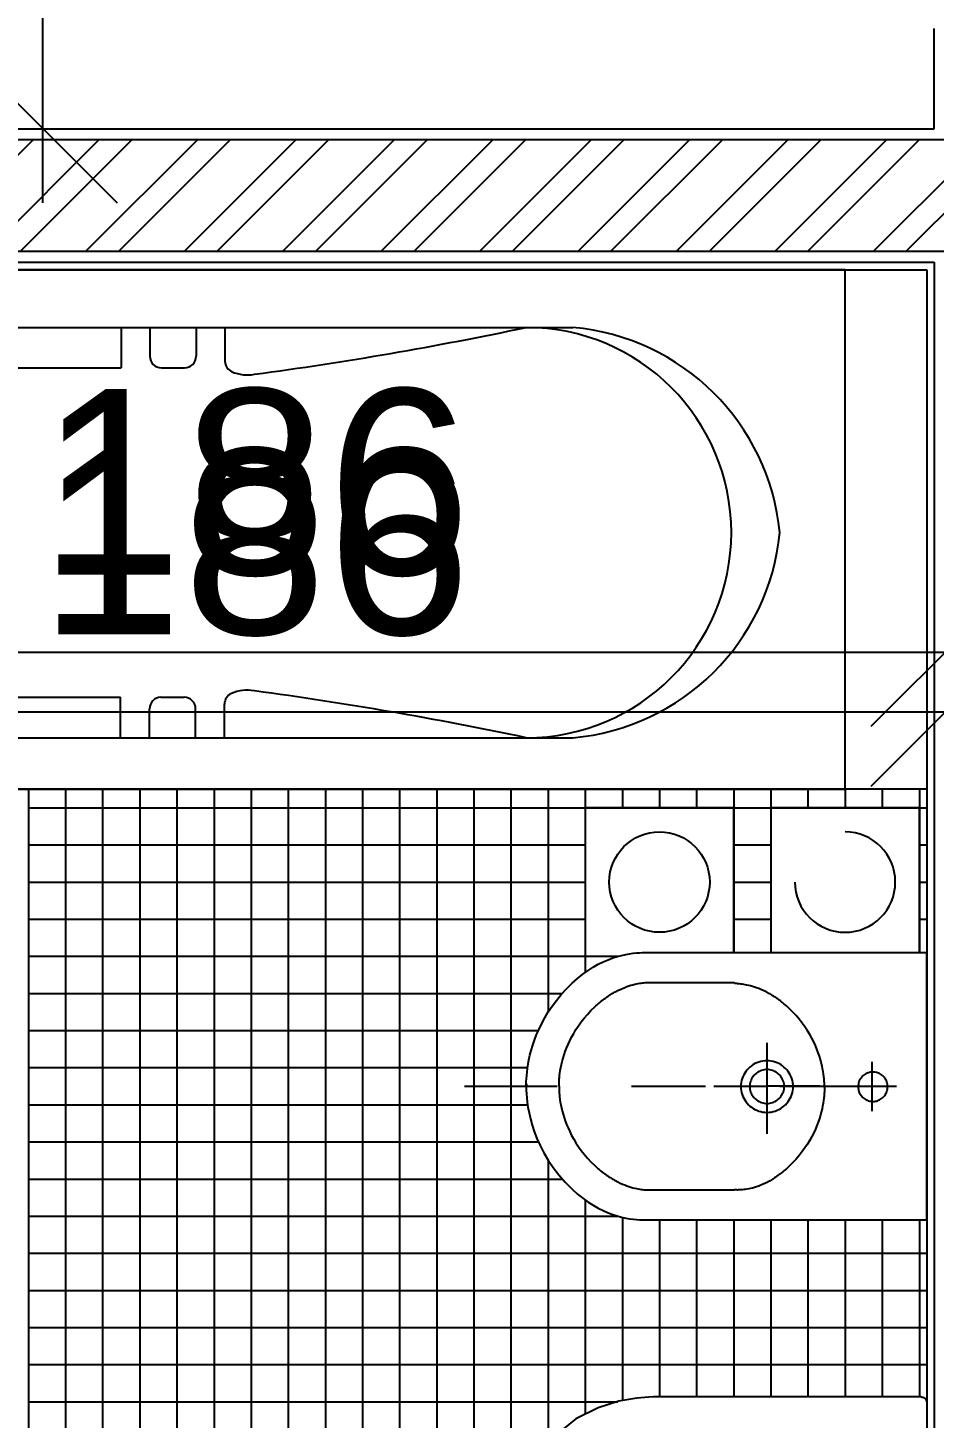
# Model space of a CAD drawing. Extents: x -1.8 to 45.6, y -22.6 to 61.5.
# Drawn here: x 32.033 to 33.253, y 8.928 to 10.801 of the extents above; entities that cross this region are included whole.
import ezdxf

# ---------------------------------------------------------------- set-up
doc = ezdxf.new("R2010")
doc.units = 0
doc.header["$MEASUREMENT"] = 0
doc.linetypes.add('CENTER', pattern=[2, 1.25, -0.25, 0.25, -0.25])
doc.linetypes.add('DASHDOTX2', pattern=[50.8, 25.4, -12.7, 0, -12.7])
doc.layers.get('0').update_dxf_attribs({"linetype": 'CONTINUOUS'})
for name, color, linetype in [('A-AXIS-SANITARY', 10, 'DASHDOTX2'), ('a-dim', 3, 'CONTINUOUS'), ('A-FLOR-PFIX', 61, 'CONTINUOUS'), ('A-HATCH-WALL', 8, 'CONTINUOUS'), ('A-MECHANICAL', 8, 'CONTINUOUS'), ('A-PLASTER', 8, 'CONTINUOUS'), ('A-PROJ-TIL-BATH', 8, 'CONTINUOUS'), ('A-SANIT', 95, 'CONTINUOUS'), ('A-SECT-TILE', 12, 'CONTINUOUS'), ('A-WALL', 4, 'CONTINUOUS')]:
    doc.layers.add(name, color=color, linetype=linetype)
doc.styles.add('A100-STEXT', font='arial.ttf', dxfattribs={"height": 0.25})

# ---------------------------------------------------------------- blocks, each defined once
blk = doc.blocks.new('_OBLIQUE')
at = {"color": 0, "linetype": 'ByBlock'}
blk.add_line((-0.5, -0.5), (0.5, 0.5), dxfattribs=at)

msp = doc.modelspace()

# ---------------------------------------------------------------- linework, layer by layer
for p, q in [((32.86903, 9.555), (33.24337, 9.555)), ((32.86903, 9.555), (33.24337, 9.555)), ((33.24337, 9.195), (33.24337, 9.555)), ((33.24337, 9.195), (33.24337, 9.555)), ((32.86904, 9.51477), (32.98459, 9.51477)), ((32.86904, 9.51477), (32.98459, 9.51477)), ((33.02815, 9.43344), (33.02815, 9.31066)), ((33.02815, 9.43344), (33.02815, 9.31066)), ((33.16991, 9.34149), (33.16991, 9.40763)), ((33.16991, 9.34149), (33.16991, 9.40763)), ((32.9568, 9.375), (33.02815, 9.375)), ((32.9568, 9.375), (33.02815, 9.375)), ((33.09949, 9.375), (33.02815, 9.375)), ((33.09949, 9.375), (33.02815, 9.375)), ((33.14081, 9.375), (33.20255, 9.375)), ((33.14081, 9.375), (33.20255, 9.375)), ((32.86904, 9.23523), (32.98459, 9.23523)), ((32.86904, 9.23523), (32.98459, 9.23523)), ((32.86903, 9.195), (33.24337, 9.195)), ((32.86903, 9.195), (33.24337, 9.195))]:
    msp.add_line(p, q)
for points in [[(32.76585, 9.51392), (32.77299, 9.52031), (32.7801, 9.526), (32.78715, 9.53104), (32.79411, 9.53547), (32.80095, 9.53932), (32.80764, 9.54263), (32.81415, 9.54545), (32.82046, 9.54781), (32.82652, 9.54976), (32.83232, 9.55133), (32.83783, 9.55256), (32.843, 9.55349), (32.84782, 9.55417), (32.85225, 9.55463), (32.85626, 9.55491), (32.85983, 9.55505), (32.86292, 9.55509), (32.8655, 9.55506), (32.86755, 9.55502), (32.86903, 9.555)], [(32.76585, 9.51392), (32.77299, 9.52031), (32.7801, 9.526), (32.78715, 9.53104), (32.79411, 9.53547), (32.80095, 9.53932), (32.80764, 9.54263), (32.81415, 9.54545), (32.82046, 9.54781), (32.82652, 9.54976), (32.83232, 9.55133), (32.83783, 9.55256), (32.843, 9.55349), (32.84782, 9.55417), (32.85225, 9.55463), (32.85626, 9.55491), (32.85983, 9.55505), (32.86292, 9.55509), (32.8655, 9.55506), (32.86755, 9.55502), (32.86903, 9.555)], [(32.70403, 9.38147), (32.7042, 9.38514), (32.70449, 9.38933), (32.70495, 9.39399), (32.70559, 9.3991), (32.70645, 9.40461), (32.70757, 9.41051), (32.70896, 9.41675), (32.71065, 9.4233), (32.71269, 9.43013), (32.71509, 9.4372), (32.71789, 9.44448), (32.72112, 9.45194), (32.7248, 9.45954), (32.72897, 9.46725), (32.73365, 9.47504), (32.73888, 9.48286), (32.74469, 9.4907), (32.7511, 9.49851), (32.75814, 9.50626), (32.76585, 9.51392)], [(32.70403, 9.38147), (32.7042, 9.38514), (32.70449, 9.38933), (32.70495, 9.39399), (32.70559, 9.3991), (32.70645, 9.40461), (32.70757, 9.41051), (32.70896, 9.41675), (32.71065, 9.4233), (32.71269, 9.43013), (32.71509, 9.4372), (32.71789, 9.44448), (32.72112, 9.45194), (32.7248, 9.45954), (32.72897, 9.46725), (32.73365, 9.47504), (32.73888, 9.48286), (32.74469, 9.4907), (32.7511, 9.49851), (32.75814, 9.50626), (32.76585, 9.51392)], [(32.79615, 9.48184), (32.79775, 9.48333), (32.79935, 9.48478), (32.80095, 9.48619), (32.80255, 9.48755), (32.80415, 9.48887), (32.80574, 9.49015), (32.80733, 9.49138), (32.80891, 9.49258), (32.81049, 9.49374), (32.81207, 9.49486), (32.81363, 9.49593), (32.8152, 9.49698), (32.81675, 9.49798), (32.8183, 9.49895), (32.81983, 9.49988), (32.82136, 9.50077), (32.82288, 9.50163), (32.82439, 9.50246), (32.82589, 9.50325), (32.82738, 9.50401)], [(32.79615, 9.48184), (32.79775, 9.48333), (32.79935, 9.48478), (32.80095, 9.48619), (32.80255, 9.48755), (32.80415, 9.48887), (32.80574, 9.49015), (32.80733, 9.49138), (32.80891, 9.49258), (32.81049, 9.49374), (32.81207, 9.49486), (32.81363, 9.49593), (32.8152, 9.49698), (32.81675, 9.49798), (32.8183, 9.49895), (32.81983, 9.49988), (32.82136, 9.50077), (32.82288, 9.50163), (32.82439, 9.50246), (32.82589, 9.50325), (32.82738, 9.50401)], [(32.82738, 9.50401), (32.8305, 9.50551), (32.83354, 9.50686), (32.83651, 9.50807), (32.8394, 9.50915), (32.8422, 9.51011), (32.84491, 9.51096), (32.84751, 9.51169), (32.85001, 9.51233), (32.85239, 9.51287), (32.85465, 9.51332), (32.85678, 9.5137), (32.85878, 9.514), (32.86063, 9.51424), (32.86233, 9.51443), (32.86388, 9.51457), (32.86527, 9.51466), (32.86648, 9.51472), (32.86752, 9.51475), (32.86837, 9.51477), (32.86904, 9.51477)], [(32.82738, 9.50401), (32.8305, 9.50551), (32.83354, 9.50686), (32.83651, 9.50807), (32.8394, 9.50915), (32.8422, 9.51011), (32.84491, 9.51096), (32.84751, 9.51169), (32.85001, 9.51233), (32.85239, 9.51287), (32.85465, 9.51332), (32.85678, 9.5137), (32.85878, 9.514), (32.86063, 9.51424), (32.86233, 9.51443), (32.86388, 9.51457), (32.86527, 9.51466), (32.86648, 9.51472), (32.86752, 9.51475), (32.86837, 9.51477), (32.86904, 9.51477)], [(33.02625, 9.50247), (33.02313, 9.50397), (33.02009, 9.50532), (33.01712, 9.50654), (33.01423, 9.50762), (33.01143, 9.50858), (33.00872, 9.50942), (33.00612, 9.51016), (33.00362, 9.51079), (33.00124, 9.51133), (32.99898, 9.51179), (32.99685, 9.51216), (32.99485, 9.51247), (32.993, 9.51271), (32.9913, 9.5129), (32.98975, 9.51303), (32.98836, 9.51313), (32.98715, 9.51319), (32.98611, 9.51322), (32.98526, 9.51324), (32.98459, 9.51324)], [(33.02625, 9.50247), (33.02313, 9.50397), (33.02009, 9.50532), (33.01712, 9.50654), (33.01423, 9.50762), (33.01143, 9.50858), (33.00872, 9.50942), (33.00612, 9.51016), (33.00362, 9.51079), (33.00124, 9.51133), (32.99898, 9.51179), (32.99685, 9.51216), (32.99485, 9.51247), (32.993, 9.51271), (32.9913, 9.5129), (32.98975, 9.51303), (32.98836, 9.51313), (32.98715, 9.51319), (32.98611, 9.51322), (32.98526, 9.51324), (32.98459, 9.51324)], [(33.05748, 9.48031), (33.05588, 9.4818), (33.05428, 9.48325), (33.05268, 9.48465), (33.05108, 9.48601), (33.04948, 9.48733), (33.04789, 9.48861), (33.0463, 9.48985), (33.04472, 9.49105), (33.04314, 9.4922), (33.04156, 9.49332), (33.04, 9.4944), (33.03843, 9.49544), (33.03688, 9.49645), (33.03533, 9.49741), (33.0338, 9.49834), (33.03227, 9.49924), (33.03075, 9.5001), (33.02924, 9.50092), (33.02774, 9.50172), (33.02625, 9.50247)], [(33.05748, 9.48031), (33.05588, 9.4818), (33.05428, 9.48325), (33.05268, 9.48465), (33.05108, 9.48601), (33.04948, 9.48733), (33.04789, 9.48861), (33.0463, 9.48985), (33.04472, 9.49105), (33.04314, 9.4922), (33.04156, 9.49332), (33.04, 9.4944), (33.03843, 9.49544), (33.03688, 9.49645), (33.03533, 9.49741), (33.0338, 9.49834), (33.03227, 9.49924), (33.03075, 9.5001), (33.02924, 9.50092), (33.02774, 9.50172), (33.02625, 9.50247)], [(32.74884, 9.38946), (32.74927, 9.3928), (32.74982, 9.39638), (32.7505, 9.40016), (32.75134, 9.40414), (32.75233, 9.40831), (32.75351, 9.41263), (32.75487, 9.41711), (32.75644, 9.42172), (32.75823, 9.42645), (32.76025, 9.43128), (32.76251, 9.4362), (32.76504, 9.44119), (32.76783, 9.44624), (32.77091, 9.45133), (32.77429, 9.45644), (32.77798, 9.46156), (32.782, 9.46668), (32.78636, 9.47178), (32.79107, 9.47683), (32.79615, 9.48184)], [(32.74884, 9.38946), (32.74927, 9.3928), (32.74982, 9.39638), (32.7505, 9.40016), (32.75134, 9.40414), (32.75233, 9.40831), (32.75351, 9.41263), (32.75487, 9.41711), (32.75644, 9.42172), (32.75823, 9.42645), (32.76025, 9.43128), (32.76251, 9.4362), (32.76504, 9.44119), (32.76783, 9.44624), (32.77091, 9.45133), (32.77429, 9.45644), (32.77798, 9.46156), (32.782, 9.46668), (32.78636, 9.47178), (32.79107, 9.47683), (32.79615, 9.48184)], [(33.10479, 9.38792), (33.10436, 9.39127), (33.10381, 9.39484), (33.10313, 9.39863), (33.10229, 9.40261), (33.1013, 9.40677), (33.10012, 9.4111), (33.09876, 9.41558), (33.09719, 9.42019), (33.0954, 9.42492), (33.09338, 9.42975), (33.09112, 9.43467), (33.08859, 9.43966), (33.0858, 9.44471), (33.08272, 9.44979), (33.07934, 9.45491), (33.07565, 9.46003), (33.07163, 9.46515), (33.06727, 9.47024), (33.06256, 9.4753), (33.05748, 9.48031)], [(33.10479, 9.38792), (33.10436, 9.39127), (33.10381, 9.39484), (33.10313, 9.39863), (33.10229, 9.40261), (33.1013, 9.40677), (33.10012, 9.4111), (33.09876, 9.41558), (33.09719, 9.42019), (33.0954, 9.42492), (33.09338, 9.42975), (33.09112, 9.43467), (33.08859, 9.43966), (33.0858, 9.44471), (33.08272, 9.44979), (33.07934, 9.45491), (33.07565, 9.46003), (33.07163, 9.46515), (33.06727, 9.47024), (33.06256, 9.4753), (33.05748, 9.48031)], [(33.02815, 9.40935), (33.02526, 9.40923), (33.02244, 9.40888), (33.01968, 9.40832), (33.01702, 9.40755), (33.01444, 9.40658), (33.01196, 9.40541), (33.00959, 9.40407), (33.00735, 9.40255), (33.00523, 9.40087), (33.00324, 9.39903), (33.0014, 9.39704), (32.99972, 9.39492), (32.9982, 9.39268), (32.99686, 9.39031), (32.99569, 9.38783), (32.99472, 9.38525), (32.99395, 9.38259), (32.99339, 9.37983), (32.99304, 9.37701), (32.99292, 9.37412)], [(33.02815, 9.40935), (33.02526, 9.40923), (33.02244, 9.40888), (33.01968, 9.40832), (33.01702, 9.40755), (33.01444, 9.40658), (33.01196, 9.40541), (33.00959, 9.40407), (33.00735, 9.40255), (33.00523, 9.40087), (33.00324, 9.39903), (33.0014, 9.39704), (32.99972, 9.39492), (32.9982, 9.39268), (32.99686, 9.39031), (32.99569, 9.38783), (32.99472, 9.38525), (32.99395, 9.38259), (32.99339, 9.37983), (32.99304, 9.37701), (32.99292, 9.37412)], [(33.06337, 9.37412), (33.06326, 9.37701), (33.06291, 9.37983), (33.06235, 9.38259), (33.06158, 9.38525), (33.0606, 9.38783), (33.05944, 9.39031), (33.0581, 9.39268), (33.05658, 9.39492), (33.05489, 9.39704), (33.05306, 9.39903), (33.05107, 9.40087), (33.04895, 9.40255), (33.0467, 9.40407), (33.04434, 9.40541), (33.04186, 9.40658), (33.03928, 9.40755), (33.03661, 9.40832), (33.03386, 9.40888), (33.03104, 9.40923), (33.02815, 9.40935)], [(33.06337, 9.37412), (33.06326, 9.37701), (33.06291, 9.37983), (33.06235, 9.38259), (33.06158, 9.38525), (33.0606, 9.38783), (33.05944, 9.39031), (33.0581, 9.39268), (33.05658, 9.39492), (33.05489, 9.39704), (33.05306, 9.39903), (33.05107, 9.40087), (33.04895, 9.40255), (33.0467, 9.40407), (33.04434, 9.40541), (33.04186, 9.40658), (33.03928, 9.40755), (33.03661, 9.40832), (33.03386, 9.40888), (33.03104, 9.40923), (33.02815, 9.40935)], [(32.74813, 9.375), (32.74812, 9.37523), (32.74811, 9.37553), (32.7481, 9.37587), (32.74809, 9.37628), (32.74809, 9.37674), (32.74808, 9.37725), (32.74809, 9.37781), (32.74809, 9.37843), (32.74811, 9.3791), (32.74813, 9.37981), (32.74815, 9.38058), (32.74819, 9.38139), (32.74823, 9.38225), (32.74828, 9.38315), (32.74835, 9.3841), (32.74842, 9.38509), (32.74851, 9.38612), (32.74861, 9.38719), (32.74872, 9.38831), (32.74884, 9.38946)], [(32.74813, 9.375), (32.74812, 9.37523), (32.74811, 9.37553), (32.7481, 9.37587), (32.74809, 9.37628), (32.74809, 9.37674), (32.74808, 9.37725), (32.74809, 9.37781), (32.74809, 9.37843), (32.74811, 9.3791), (32.74813, 9.37981), (32.74815, 9.38058), (32.74819, 9.38139), (32.74823, 9.38225), (32.74828, 9.38315), (32.74835, 9.3841), (32.74842, 9.38509), (32.74851, 9.38612), (32.74861, 9.38719), (32.74872, 9.38831), (32.74884, 9.38946)], [(33.02815, 9.39739), (33.02624, 9.39732), (33.02437, 9.39709), (33.02256, 9.39672), (33.02079, 9.39621), (33.01909, 9.39556), (33.01745, 9.3948), (33.01589, 9.39391), (33.0144, 9.3929), (33.013, 9.39179), (33.01169, 9.39058), (33.01048, 9.38927), (33.00937, 9.38787), (33.00836, 9.38638), (33.00747, 9.38482), (33.0067, 9.38318), (33.00606, 9.38148), (33.00555, 9.37971), (33.00518, 9.3779), (33.00495, 9.37603), (33.00488, 9.37412)], [(33.02815, 9.39739), (33.02624, 9.39732), (33.02437, 9.39709), (33.02256, 9.39672), (33.02079, 9.39621), (33.01909, 9.39556), (33.01745, 9.3948), (33.01589, 9.39391), (33.0144, 9.3929), (33.013, 9.39179), (33.01169, 9.39058), (33.01048, 9.38927), (33.00937, 9.38787), (33.00836, 9.38638), (33.00747, 9.38482), (33.0067, 9.38318), (33.00606, 9.38148), (33.00555, 9.37971), (33.00518, 9.3779), (33.00495, 9.37603), (33.00488, 9.37412)], [(33.05142, 9.37412), (33.05134, 9.37603), (33.05112, 9.3779), (33.05074, 9.37971), (33.05023, 9.38148), (33.04959, 9.38318), (33.04882, 9.38482), (33.04793, 9.38638), (33.04693, 9.38787), (33.04582, 9.38927), (33.0446, 9.39058), (33.04329, 9.39179), (33.04189, 9.3929), (33.04041, 9.39391), (33.03884, 9.3948), (33.03721, 9.39556), (33.0355, 9.39621), (33.03374, 9.39672), (33.03192, 9.39709), (33.03006, 9.39732), (33.02815, 9.39739)], [(33.05142, 9.37412), (33.05134, 9.37603), (33.05112, 9.3779), (33.05074, 9.37971), (33.05023, 9.38148), (33.04959, 9.38318), (33.04882, 9.38482), (33.04793, 9.38638), (33.04693, 9.38787), (33.04582, 9.38927), (33.0446, 9.39058), (33.04329, 9.39179), (33.04189, 9.3929), (33.04041, 9.39391), (33.03884, 9.3948), (33.03721, 9.39556), (33.0355, 9.39621), (33.03374, 9.39672), (33.03192, 9.39709), (33.03006, 9.39732), (33.02815, 9.39739)], [(33.1055, 9.37347), (33.10551, 9.3737), (33.10552, 9.37399), (33.10553, 9.37434), (33.10554, 9.37475), (33.10554, 9.3752), (33.10555, 9.37572), (33.10554, 9.37628), (33.10554, 9.3769), (33.10552, 9.37756), (33.10551, 9.37828), (33.10548, 9.37904), (33.10544, 9.37986), (33.1054, 9.38071), (33.10535, 9.38162), (33.10528, 9.38256), (33.10521, 9.38355), (33.10512, 9.38459), (33.10502, 9.38566), (33.10491, 9.38677), (33.10479, 9.38792)], [(33.1055, 9.37347), (33.10551, 9.3737), (33.10552, 9.37399), (33.10553, 9.37434), (33.10554, 9.37475), (33.10554, 9.3752), (33.10555, 9.37572), (33.10554, 9.37628), (33.10554, 9.3769), (33.10552, 9.37756), (33.10551, 9.37828), (33.10548, 9.37904), (33.10544, 9.37986), (33.1054, 9.38071), (33.10535, 9.38162), (33.10528, 9.38256), (33.10521, 9.38355), (33.10512, 9.38459), (33.10502, 9.38566), (33.10491, 9.38677), (33.10479, 9.38792)], [(33.1708, 9.39414), (33.16917, 9.39407), (33.16758, 9.39388), (33.16603, 9.39356), (33.16453, 9.39313), (33.16308, 9.39258), (33.16169, 9.39193), (33.16035, 9.39117), (33.15909, 9.39031), (33.15789, 9.38937), (33.15678, 9.38833), (33.15574, 9.38721), (33.1548, 9.38602), (33.15394, 9.38476), (33.15318, 9.38342), (33.15253, 9.38203), (33.15198, 9.38058), (33.15155, 9.37908), (33.15123, 9.37753), (33.15104, 9.37594), (33.15097, 9.37431)], [(33.1708, 9.39414), (33.16917, 9.39407), (33.16758, 9.39388), (33.16603, 9.39356), (33.16453, 9.39313), (33.16308, 9.39258), (33.16169, 9.39193), (33.16035, 9.39117), (33.15909, 9.39031), (33.15789, 9.38937), (33.15678, 9.38833), (33.15574, 9.38721), (33.1548, 9.38602), (33.15394, 9.38476), (33.15318, 9.38342), (33.15253, 9.38203), (33.15198, 9.38058), (33.15155, 9.37908), (33.15123, 9.37753), (33.15104, 9.37594), (33.15097, 9.37431)], [(33.19062, 9.37431), (33.19056, 9.37594), (33.19036, 9.37753), (33.19005, 9.37908), (33.18961, 9.38058), (33.18906, 9.38203), (33.18841, 9.38342), (33.18765, 9.38476), (33.1868, 9.38602), (33.18585, 9.38721), (33.18482, 9.38833), (33.1837, 9.38937), (33.18251, 9.39031), (33.18124, 9.39117), (33.17991, 9.39193), (33.17851, 9.39258), (33.17706, 9.39313), (33.17556, 9.39356), (33.17401, 9.39388), (33.17242, 9.39407), (33.1708, 9.39414)], [(33.19062, 9.37431), (33.19056, 9.37594), (33.19036, 9.37753), (33.19005, 9.37908), (33.18961, 9.38058), (33.18906, 9.38203), (33.18841, 9.38342), (33.18765, 9.38476), (33.1868, 9.38602), (33.18585, 9.38721), (33.18482, 9.38833), (33.1837, 9.38937), (33.18251, 9.39031), (33.18124, 9.39117), (33.17991, 9.39193), (33.17851, 9.39258), (33.17706, 9.39313), (33.17556, 9.39356), (33.17401, 9.39388), (33.17242, 9.39407), (33.1708, 9.39414)], [(32.70411, 9.37193), (32.70411, 9.37196), (32.7041, 9.37203), (32.7041, 9.37216), (32.70408, 9.37234), (32.70407, 9.37257), (32.70406, 9.37284), (32.70404, 9.37317), (32.70403, 9.37354), (32.70401, 9.37396), (32.704, 9.37442), (32.70398, 9.37493), (32.70397, 9.37549), (32.70397, 9.37609), (32.70396, 9.37673), (32.70396, 9.37742), (32.70396, 9.37815), (32.70397, 9.37892), (32.70398, 9.37973), (32.704, 9.38058), (32.70403, 9.38147)], [(32.70411, 9.37193), (32.70411, 9.37196), (32.7041, 9.37203), (32.7041, 9.37216), (32.70408, 9.37234), (32.70407, 9.37257), (32.70406, 9.37284), (32.70404, 9.37317), (32.70403, 9.37354), (32.70401, 9.37396), (32.704, 9.37442), (32.70398, 9.37493), (32.70397, 9.37549), (32.70397, 9.37609), (32.70396, 9.37673), (32.70396, 9.37742), (32.70396, 9.37815), (32.70397, 9.37892), (32.70398, 9.37973), (32.704, 9.38058), (32.70403, 9.38147)], [(32.70411, 9.37807), (32.70408, 9.3775), (32.704, 9.37583), (32.70396, 9.37313), (32.704, 9.36947), (32.70419, 9.36492), (32.70459, 9.35954), (32.70526, 9.35341), (32.70625, 9.34659), (32.70763, 9.33916), (32.70947, 9.33117), (32.71181, 9.3227), (32.71473, 9.31382), (32.71827, 9.30459), (32.72251, 9.29508), (32.7275, 9.28537), (32.7333, 9.27552), (32.73998, 9.26559), (32.74759, 9.25567), (32.75619, 9.2458), (32.76585, 9.23608)], [(32.70411, 9.37807), (32.70408, 9.3775), (32.704, 9.37583), (32.70396, 9.37313), (32.704, 9.36947), (32.70419, 9.36492), (32.70459, 9.35954), (32.70526, 9.35341), (32.70625, 9.34659), (32.70763, 9.33916), (32.70947, 9.33117), (32.71181, 9.3227), (32.71473, 9.31382), (32.71827, 9.30459), (32.72251, 9.29508), (32.7275, 9.28537), (32.7333, 9.27552), (32.73998, 9.26559), (32.74759, 9.25567), (32.75619, 9.2458), (32.76585, 9.23608)], [(32.74813, 9.375), (32.74812, 9.37477), (32.74811, 9.37447), (32.7481, 9.37412), (32.74809, 9.37372), (32.74809, 9.37326), (32.74808, 9.37275), (32.74809, 9.37219), (32.74809, 9.37157), (32.74811, 9.3709), (32.74813, 9.37019), (32.74815, 9.36942), (32.74819, 9.36861), (32.74823, 9.36775), (32.74828, 9.36685), (32.74835, 9.3659), (32.74842, 9.36491), (32.74851, 9.36388), (32.74861, 9.36281), (32.74872, 9.36169), (32.74884, 9.36054)], [(32.74813, 9.375), (32.74812, 9.37477), (32.74811, 9.37447), (32.7481, 9.37412), (32.74809, 9.37372), (32.74809, 9.37326), (32.74808, 9.37275), (32.74809, 9.37219), (32.74809, 9.37157), (32.74811, 9.3709), (32.74813, 9.37019), (32.74815, 9.36942), (32.74819, 9.36861), (32.74823, 9.36775), (32.74828, 9.36685), (32.74835, 9.3659), (32.74842, 9.36491), (32.74851, 9.36388), (32.74861, 9.36281), (32.74872, 9.36169), (32.74884, 9.36054)], [(32.99292, 9.375), (32.99304, 9.37211), (32.99339, 9.36929), (32.99395, 9.36654), (32.99472, 9.36387), (32.99569, 9.36129), (32.99686, 9.35881), (32.9982, 9.35645), (32.99972, 9.3542), (33.0014, 9.35208), (33.00324, 9.35009), (33.00523, 9.34826), (33.00735, 9.34657), (33.00959, 9.34505), (33.01196, 9.34371), (33.01444, 9.34254), (33.01702, 9.34157), (33.01968, 9.3408), (33.02244, 9.34024), (33.02526, 9.33989), (33.02815, 9.33978)], [(32.99292, 9.375), (32.99304, 9.37211), (32.99339, 9.36929), (32.99395, 9.36654), (32.99472, 9.36387), (32.99569, 9.36129), (32.99686, 9.35881), (32.9982, 9.35645), (32.99972, 9.3542), (33.0014, 9.35208), (33.00324, 9.35009), (33.00523, 9.34826), (33.00735, 9.34657), (33.00959, 9.34505), (33.01196, 9.34371), (33.01444, 9.34254), (33.01702, 9.34157), (33.01968, 9.3408), (33.02244, 9.34024), (33.02526, 9.33989), (33.02815, 9.33978)], [(33.00488, 9.375), (33.00495, 9.37309), (33.00518, 9.37123), (33.00555, 9.36941), (33.00606, 9.36764), (33.0067, 9.36594), (33.00747, 9.3643), (33.00836, 9.36274), (33.00937, 9.36126), (33.01048, 9.35985), (33.01169, 9.35854), (33.013, 9.35733), (33.0144, 9.35622), (33.01589, 9.35521), (33.01745, 9.35432), (33.01909, 9.35356), (33.02079, 9.35291), (33.02256, 9.3524), (33.02437, 9.35203), (33.02624, 9.3518), (33.02815, 9.35173)], [(33.00488, 9.375), (33.00495, 9.37309), (33.00518, 9.37123), (33.00555, 9.36941), (33.00606, 9.36764), (33.0067, 9.36594), (33.00747, 9.3643), (33.00836, 9.36274), (33.00937, 9.36126), (33.01048, 9.35985), (33.01169, 9.35854), (33.013, 9.35733), (33.0144, 9.35622), (33.01589, 9.35521), (33.01745, 9.35432), (33.01909, 9.35356), (33.02079, 9.35291), (33.02256, 9.3524), (33.02437, 9.35203), (33.02624, 9.3518), (33.02815, 9.35173)], [(33.02815, 9.35173), (33.03006, 9.3518), (33.03192, 9.35203), (33.03374, 9.3524), (33.0355, 9.35291), (33.03721, 9.35356), (33.03884, 9.35432), (33.04041, 9.35521), (33.04189, 9.35622), (33.04329, 9.35733), (33.0446, 9.35854), (33.04582, 9.35985), (33.04693, 9.36126), (33.04793, 9.36274), (33.04882, 9.3643), (33.04959, 9.36594), (33.05023, 9.36764), (33.05074, 9.36941), (33.05112, 9.37123), (33.05134, 9.37309), (33.05142, 9.375)], [(33.02815, 9.33978), (33.03104, 9.33989), (33.03386, 9.34024), (33.03661, 9.3408), (33.03928, 9.34157), (33.04186, 9.34254), (33.04434, 9.34371), (33.0467, 9.34505), (33.04895, 9.34657), (33.05107, 9.34826), (33.05306, 9.35009), (33.05489, 9.35208), (33.05658, 9.3542), (33.0581, 9.35645), (33.05944, 9.35881), (33.0606, 9.36129), (33.06158, 9.36387), (33.06235, 9.36654), (33.06291, 9.36929), (33.06326, 9.37211), (33.06337, 9.375)], [(33.02815, 9.35173), (33.03006, 9.3518), (33.03192, 9.35203), (33.03374, 9.3524), (33.0355, 9.35291), (33.03721, 9.35356), (33.03884, 9.35432), (33.04041, 9.35521), (33.04189, 9.35622), (33.04329, 9.35733), (33.0446, 9.35854), (33.04582, 9.35985), (33.04693, 9.36126), (33.04793, 9.36274), (33.04882, 9.3643), (33.04959, 9.36594), (33.05023, 9.36764), (33.05074, 9.36941), (33.05112, 9.37123), (33.05134, 9.37309), (33.05142, 9.375)], [(33.02815, 9.33978), (33.03104, 9.33989), (33.03386, 9.34024), (33.03661, 9.3408), (33.03928, 9.34157), (33.04186, 9.34254), (33.04434, 9.34371), (33.0467, 9.34505), (33.04895, 9.34657), (33.05107, 9.34826), (33.05306, 9.35009), (33.05489, 9.35208), (33.05658, 9.3542), (33.0581, 9.35645), (33.05944, 9.35881), (33.0606, 9.36129), (33.06158, 9.36387), (33.06235, 9.36654), (33.06291, 9.36929), (33.06326, 9.37211), (33.06337, 9.375)], [(33.1055, 9.37347), (33.10551, 9.37323), (33.10552, 9.37294), (33.10553, 9.37259), (33.10554, 9.37219), (33.10554, 9.37173), (33.10555, 9.37122), (33.10554, 9.37065), (33.10554, 9.37004), (33.10552, 9.36937), (33.10551, 9.36865), (33.10548, 9.36789), (33.10544, 9.36708), (33.1054, 9.36622), (33.10535, 9.36532), (33.10528, 9.36437), (33.10521, 9.36338), (33.10512, 9.36235), (33.10502, 9.36127), (33.10491, 9.36016), (33.10479, 9.35901)], [(33.1055, 9.37347), (33.10551, 9.37323), (33.10552, 9.37294), (33.10553, 9.37259), (33.10554, 9.37219), (33.10554, 9.37173), (33.10555, 9.37122), (33.10554, 9.37065), (33.10554, 9.37004), (33.10552, 9.36937), (33.10551, 9.36865), (33.10548, 9.36789), (33.10544, 9.36708), (33.1054, 9.36622), (33.10535, 9.36532), (33.10528, 9.36437), (33.10521, 9.36338), (33.10512, 9.36235), (33.10502, 9.36127), (33.10491, 9.36016), (33.10479, 9.35901)], [(33.15097, 9.37431), (33.15104, 9.37269), (33.15123, 9.3711), (33.15155, 9.36955), (33.15198, 9.36805), (33.15253, 9.3666), (33.15318, 9.3652), (33.15394, 9.36387), (33.1548, 9.3626), (33.15574, 9.36141), (33.15678, 9.36029), (33.15789, 9.35926), (33.15909, 9.35831), (33.16035, 9.35746), (33.16169, 9.3567), (33.16308, 9.35605), (33.16453, 9.3555), (33.16603, 9.35506), (33.16758, 9.35475), (33.16917, 9.35455), (33.1708, 9.35449)], [(33.15097, 9.37431), (33.15104, 9.37269), (33.15123, 9.3711), (33.15155, 9.36955), (33.15198, 9.36805), (33.15253, 9.3666), (33.15318, 9.3652), (33.15394, 9.36387), (33.1548, 9.3626), (33.15574, 9.36141), (33.15678, 9.36029), (33.15789, 9.35926), (33.15909, 9.35831), (33.16035, 9.35746), (33.16169, 9.3567), (33.16308, 9.35605), (33.16453, 9.3555), (33.16603, 9.35506), (33.16758, 9.35475), (33.16917, 9.35455), (33.1708, 9.35449)], [(33.1708, 9.35449), (33.17242, 9.35455), (33.17401, 9.35475), (33.17556, 9.35506), (33.17706, 9.3555), (33.17851, 9.35605), (33.17991, 9.3567), (33.18124, 9.35746), (33.18251, 9.35831), (33.1837, 9.35926), (33.18482, 9.36029), (33.18585, 9.36141), (33.1868, 9.3626), (33.18765, 9.36387), (33.18841, 9.3652), (33.18906, 9.3666), (33.18961, 9.36805), (33.19005, 9.36955), (33.19036, 9.3711), (33.19056, 9.37269), (33.19062, 9.37431)], [(33.1708, 9.35449), (33.17242, 9.35455), (33.17401, 9.35475), (33.17556, 9.35506), (33.17706, 9.3555), (33.17851, 9.35605), (33.17991, 9.3567), (33.18124, 9.35746), (33.18251, 9.35831), (33.1837, 9.35926), (33.18482, 9.36029), (33.18585, 9.36141), (33.1868, 9.3626), (33.18765, 9.36387), (33.18841, 9.3652), (33.18906, 9.3666), (33.18961, 9.36805), (33.19005, 9.36955), (33.19036, 9.3711), (33.19056, 9.37269), (33.19062, 9.37431)], [(32.74884, 9.36054), (32.74927, 9.3572), (32.74982, 9.35362), (32.7505, 9.34984), (32.75134, 9.34586), (32.75233, 9.34169), (32.75351, 9.33737), (32.75487, 9.33289), (32.75644, 9.32828), (32.75823, 9.32355), (32.76025, 9.31872), (32.76251, 9.3138), (32.76504, 9.30881), (32.76783, 9.30376), (32.77091, 9.29867), (32.77429, 9.29356), (32.77798, 9.28844), (32.782, 9.28332), (32.78636, 9.27822), (32.79107, 9.27317), (32.79615, 9.26816)], [(32.74884, 9.36054), (32.74927, 9.3572), (32.74982, 9.35362), (32.7505, 9.34984), (32.75134, 9.34586), (32.75233, 9.34169), (32.75351, 9.33737), (32.75487, 9.33289), (32.75644, 9.32828), (32.75823, 9.32355), (32.76025, 9.31872), (32.76251, 9.3138), (32.76504, 9.30881), (32.76783, 9.30376), (32.77091, 9.29867), (32.77429, 9.29356), (32.77798, 9.28844), (32.782, 9.28332), (32.78636, 9.27822), (32.79107, 9.27317), (32.79615, 9.26816)], [(33.10479, 9.35901), (33.10436, 9.35566), (33.10381, 9.35209), (33.10313, 9.3483), (33.10229, 9.34432), (33.1013, 9.34016), (33.10012, 9.33583), (33.09876, 9.33136), (33.09719, 9.32675), (33.0954, 9.32202), (33.09338, 9.31718), (33.09112, 9.31227), (33.08859, 9.30727), (33.0858, 9.30223), (33.08272, 9.29714), (33.07934, 9.29203), (33.07565, 9.2869), (33.07163, 9.28179), (33.06727, 9.27669), (33.06256, 9.27163), (33.05748, 9.26663)], [(33.10479, 9.35901), (33.10436, 9.35566), (33.10381, 9.35209), (33.10313, 9.3483), (33.10229, 9.34432), (33.1013, 9.34016), (33.10012, 9.33583), (33.09876, 9.33136), (33.09719, 9.32675), (33.0954, 9.32202), (33.09338, 9.31718), (33.09112, 9.31227), (33.08859, 9.30727), (33.0858, 9.30223), (33.08272, 9.29714), (33.07934, 9.29203), (33.07565, 9.2869), (33.07163, 9.28179), (33.06727, 9.27669), (33.06256, 9.27163), (33.05748, 9.26663)], [(32.79615, 9.26816), (32.79775, 9.26667), (32.79935, 9.26522), (32.80095, 9.26381), (32.80255, 9.26245), (32.80415, 9.26113), (32.80574, 9.25985), (32.80733, 9.25862), (32.80891, 9.25742), (32.81049, 9.25626), (32.81207, 9.25514), (32.81363, 9.25407), (32.8152, 9.25302), (32.81675, 9.25202), (32.8183, 9.25105), (32.81983, 9.25012), (32.82136, 9.24923), (32.82288, 9.24837), (32.82439, 9.24754), (32.82589, 9.24675), (32.82738, 9.24599)], [(32.79615, 9.26816), (32.79775, 9.26667), (32.79935, 9.26522), (32.80095, 9.26381), (32.80255, 9.26245), (32.80415, 9.26113), (32.80574, 9.25985), (32.80733, 9.25862), (32.80891, 9.25742), (32.81049, 9.25626), (32.81207, 9.25514), (32.81363, 9.25407), (32.8152, 9.25302), (32.81675, 9.25202), (32.8183, 9.25105), (32.81983, 9.25012), (32.82136, 9.24923), (32.82288, 9.24837), (32.82439, 9.24754), (32.82589, 9.24675), (32.82738, 9.24599)], [(33.05748, 9.26663), (33.05588, 9.26513), (33.05428, 9.26369), (33.05268, 9.26228), (33.05108, 9.26092), (33.04948, 9.2596), (33.04789, 9.25832), (33.0463, 9.25708), (33.04472, 9.25589), (33.04314, 9.25473), (33.04156, 9.25361), (33.04, 9.25253), (33.03843, 9.25149), (33.03688, 9.25049), (33.03533, 9.24952), (33.0338, 9.24859), (33.03227, 9.24769), (33.03075, 9.24683), (33.02924, 9.24601), (33.02774, 9.24522), (33.02625, 9.24446)], [(33.05748, 9.26663), (33.05588, 9.26513), (33.05428, 9.26369), (33.05268, 9.26228), (33.05108, 9.26092), (33.04948, 9.2596), (33.04789, 9.25832), (33.0463, 9.25708), (33.04472, 9.25589), (33.04314, 9.25473), (33.04156, 9.25361), (33.04, 9.25253), (33.03843, 9.25149), (33.03688, 9.25049), (33.03533, 9.24952), (33.0338, 9.24859), (33.03227, 9.24769), (33.03075, 9.24683), (33.02924, 9.24601), (33.02774, 9.24522), (33.02625, 9.24446)], [(32.76585, 9.23608), (32.77299, 9.22969), (32.7801, 9.224), (32.78715, 9.21896), (32.79411, 9.21453), (32.80095, 9.21068), (32.80764, 9.20737), (32.81415, 9.20455), (32.82046, 9.20219), (32.82652, 9.20024), (32.83232, 9.19867), (32.83783, 9.19744), (32.843, 9.19651), (32.84782, 9.19583), (32.85225, 9.19537), (32.85626, 9.19509), (32.85983, 9.19495), (32.86292, 9.19491), (32.8655, 9.19494), (32.86755, 9.19498), (32.86903, 9.195)], [(32.76585, 9.23608), (32.77299, 9.22969), (32.7801, 9.224), (32.78715, 9.21896), (32.79411, 9.21453), (32.80095, 9.21068), (32.80764, 9.20737), (32.81415, 9.20455), (32.82046, 9.20219), (32.82652, 9.20024), (32.83232, 9.19867), (32.83783, 9.19744), (32.843, 9.19651), (32.84782, 9.19583), (32.85225, 9.19537), (32.85626, 9.19509), (32.85983, 9.19495), (32.86292, 9.19491), (32.8655, 9.19494), (32.86755, 9.19498), (32.86903, 9.195)], [(32.82738, 9.24599), (32.8305, 9.24449), (32.83354, 9.24314), (32.83651, 9.24193), (32.8394, 9.24085), (32.8422, 9.23989), (32.84491, 9.23904), (32.84751, 9.23831), (32.85001, 9.23767), (32.85239, 9.23713), (32.85465, 9.23668), (32.85678, 9.2363), (32.85878, 9.236), (32.86063, 9.23576), (32.86233, 9.23557), (32.86388, 9.23543), (32.86527, 9.23534), (32.86648, 9.23528), (32.86752, 9.23525), (32.86837, 9.23523), (32.86904, 9.23523)], [(32.82738, 9.24599), (32.8305, 9.24449), (32.83354, 9.24314), (32.83651, 9.24193), (32.8394, 9.24085), (32.8422, 9.23989), (32.84491, 9.23904), (32.84751, 9.23831), (32.85001, 9.23767), (32.85239, 9.23713), (32.85465, 9.23668), (32.85678, 9.2363), (32.85878, 9.236), (32.86063, 9.23576), (32.86233, 9.23557), (32.86388, 9.23543), (32.86527, 9.23534), (32.86648, 9.23528), (32.86752, 9.23525), (32.86837, 9.23523), (32.86904, 9.23523)], [(33.02625, 9.24446), (33.02313, 9.24297), (33.02009, 9.24165), (33.01712, 9.24049), (33.01423, 9.23947), (33.01143, 9.23859), (33.00872, 9.23784), (33.00612, 9.23721), (33.00362, 9.23668), (33.00124, 9.23625), (32.99898, 9.23591), (32.99685, 9.23565), (32.99485, 9.23546), (32.993, 9.23532), (32.9913, 9.23524), (32.98975, 9.2352), (32.98836, 9.23518), (32.98715, 9.23519), (32.98611, 9.2352), (32.98526, 9.23522), (32.98459, 9.23523)], [(33.02625, 9.24446), (33.02313, 9.24297), (33.02009, 9.24165), (33.01712, 9.24049), (33.01423, 9.23947), (33.01143, 9.23859), (33.00872, 9.23784), (33.00612, 9.23721), (33.00362, 9.23668), (33.00124, 9.23625), (32.99898, 9.23591), (32.99685, 9.23565), (32.99485, 9.23546), (32.993, 9.23532), (32.9913, 9.23524), (32.98975, 9.2352), (32.98836, 9.23518), (32.98715, 9.23519), (32.98611, 9.2352), (32.98526, 9.23522), (32.98459, 9.23523)]]:
    msp.add_lwpolyline(points)
for points in [[(32.87526, 8.95641, 0), (32.86912, 8.95629, 0), (32.85266, 8.95486, 0), (32.82884, 8.95051, 0), (32.80059, 8.94165, 0), (32.77087, 8.92667, 0), (32.74262, 8.90397, 0), (32.7188, 8.87194, 0), (32.70234, 8.82897, 0), (32.6962, 8.77348, 0)], [(32.87526, 8.95641, 0), (32.86912, 8.95629, 0), (32.85266, 8.95486, 0), (32.82884, 8.95051, 0), (32.80059, 8.94165, 0), (32.77087, 8.92667, 0), (32.74262, 8.90397, 0), (32.7188, 8.87194, 0), (32.70234, 8.82897, 0), (32.6962, 8.77348, 0)], [(33.23597, 8.95641, 0), (33.2236, 8.95641, 0), (33.19045, 8.95641, 0), (33.14245, 8.95641, 0), (33.08555, 8.95641, 0), (33.02568, 8.95641, 0), (32.96878, 8.95641, 0), (32.92078, 8.95641, 0), (32.88763, 8.95641, 0), (32.87526, 8.95641, 0)], [(33.23597, 8.95641, 0), (33.2236, 8.95641, 0), (33.19045, 8.95641, 0), (33.14245, 8.95641, 0), (33.08555, 8.95641, 0), (33.02568, 8.95641, 0), (32.96878, 8.95641, 0), (32.92078, 8.95641, 0), (32.88763, 8.95641, 0), (32.87526, 8.95641, 0)], [(33.23597, 8.95641, 0), (33.23622, 8.95637, 0), (33.2369, 8.95622, 0), (33.23789, 8.95593, 0), (33.23905, 8.95545, 0), (33.24028, 8.95476, 0), (33.24145, 8.9538, 0), (33.24243, 8.95255, 0), (33.24311, 8.95097, 0), (33.24337, 8.94901, 0)], [(33.23597, 8.95641, 0), (33.23622, 8.95637, 0), (33.2369, 8.95622, 0), (33.23789, 8.95593, 0), (33.23905, 8.95545, 0), (33.24028, 8.95476, 0), (33.24145, 8.9538, 0), (33.24243, 8.95255, 0), (33.24311, 8.95097, 0), (33.24337, 8.94901, 0)], [(33.24337, 8.94901, 0), (33.24337, 8.93717, 0), (33.24337, 8.90544, 0), (33.24337, 8.85951, 0), (33.24337, 8.80506, 0), (33.24337, 8.74776, 0), (33.24337, 8.6933, 0), (33.24337, 8.64737, 0), (33.24337, 8.61565, 0), (33.24337, 8.60381, 0)], [(33.24337, 8.94901, 0), (33.24337, 8.93717, 0), (33.24337, 8.90544, 0), (33.24337, 8.85951, 0), (33.24337, 8.80506, 0), (33.24337, 8.74776, 0), (33.24337, 8.6933, 0), (33.24337, 8.64737, 0), (33.24337, 8.61565, 0), (33.24337, 8.60381, 0)]]:
    msp.add_polyline3d(points)
at = {"layer": 'A-AXIS-SANITARY', "linetype": 'CENTER', "ltscale": 0.1}
msp.add_line((32.62057, 9.375), (33.48997, 9.375), dxfattribs=at)
msp.add_line((32.62057, 9.375), (33.48997, 9.375), dxfattribs=at)
at = {"layer": 'a-dim', "color": 15}
for p, q in [((32.05298, 10.565), (32.05298, 12.535)), ((31.54337, 10.665), (32.15298, 10.665)), ((31.30837, 9.9599), (33.36837, 9.9599)), ((31.30837, 9.87941), (33.36837, 9.87941))]:
    msp.add_line(p, q, dxfattribs=at)
at = {"layer": 'A-FLOR-PFIX'}
for p, q in [((33.13337, 10.475), (33.24337, 10.475)), ((33.13337, 9.775), (33.13337, 10.475)), ((33.13337, 10.475), (33.24337, 10.475)), ((33.13337, 9.775), (33.13337, 10.475)), ((33.24337, 10.475), (33.24337, 9.775)), ((33.24337, 10.475), (33.24337, 9.775)), ((31.43337, 9.775), (32.03337, 9.775)), ((31.43337, 9.775), (32.03337, 9.775)), ((32.03337, 9.775), (32.03337, 7.75)), ((32.03337, 9.775), (32.03337, 7.75)), ((33.24337, 9.775), (33.13337, 9.775)), ((33.24337, 9.775), (33.13337, 9.775))]:
    msp.add_line(p, q, dxfattribs=at)
at = {"layer": 'A-HATCH-WALL'}
for p, q in [((33.17161, 10.5), (33.41837, 10.74676)), ((33.17161, 10.5), (33.41837, 10.74676)), ((33.21581, 10.5), (33.41837, 10.70256)), ((33.21581, 10.5), (33.41837, 10.70256)), ((31.88998, 10.5), (32.03998, 10.65)), ((31.88998, 10.5), (32.03998, 10.65)), ((31.97837, 10.5), (32.12837, 10.65)), ((31.97837, 10.5), (32.12837, 10.65)), ((32.02256, 10.5), (32.17256, 10.65)), ((32.02256, 10.5), (32.17256, 10.65)), ((32.11095, 10.5), (32.26095, 10.65)), ((32.11095, 10.5), (32.26095, 10.65)), ((32.15515, 10.5), (32.30515, 10.65)), ((32.15515, 10.5), (32.30515, 10.65)), ((32.24353, 10.5), (32.39353, 10.65)), ((32.24353, 10.5), (32.39353, 10.65)), ((32.28773, 10.5), (32.43773, 10.65)), ((32.28773, 10.5), (32.43773, 10.65)), ((32.37612, 10.5), (32.52612, 10.65)), ((32.37612, 10.5), (32.52612, 10.65)), ((32.42031, 10.5), (32.57031, 10.65)), ((32.42031, 10.5), (32.57031, 10.65)), ((32.5087, 10.5), (32.6587, 10.65)), ((32.5087, 10.5), (32.6587, 10.65)), ((32.55289, 10.5), (32.70289, 10.65)), ((32.55289, 10.5), (32.70289, 10.65)), ((32.64128, 10.5), (32.79128, 10.65)), ((32.64128, 10.5), (32.79128, 10.65)), ((32.68548, 10.5), (32.83548, 10.65)), ((32.68548, 10.5), (32.83548, 10.65)), ((32.77386, 10.5), (32.92386, 10.65)), ((32.77386, 10.5), (32.92386, 10.65)), ((32.81806, 10.5), (32.96806, 10.65)), ((32.81806, 10.5), (32.96806, 10.65)), ((32.90645, 10.5), (33.05645, 10.65)), ((32.90645, 10.5), (33.05645, 10.65)), ((32.95064, 10.5), (33.10064, 10.65)), ((32.95064, 10.5), (33.10064, 10.65)), ((33.03903, 10.5), (33.18903, 10.65)), ((33.03903, 10.5), (33.18903, 10.65)), ((33.08322, 10.5), (33.23322, 10.65)), ((33.08322, 10.5), (33.23322, 10.65))]:
    msp.add_line(p, q, dxfattribs=at)
at = {"layer": 'A-MECHANICAL'}
for p, q in [((32.98337, 9.75), (32.78337, 9.75)), ((32.78337, 9.75), (32.78337, 9.55)), ((32.98337, 9.75), (32.78337, 9.75)), ((32.78337, 9.75), (32.78337, 9.55)), ((32.98337, 9.555), (32.98337, 9.75)), ((32.98337, 9.555), (32.98337, 9.75)), ((33.23337, 9.75), (33.03337, 9.75)), ((33.03337, 9.75), (33.03337, 9.555)), ((33.23337, 9.75), (33.03337, 9.75)), ((33.03337, 9.75), (33.03337, 9.555)), ((33.23337, 9.555), (33.23337, 9.75)), ((33.23337, 9.555), (33.23337, 9.75)), ((32.78337, 9.55), (32.82741, 9.55)), ((32.78337, 9.55), (32.82741, 9.55))]:
    msp.add_line(p, q, dxfattribs=at)
msp.add_circle((32.88337, 9.65), 0.0676, dxfattribs=at)
msp.add_circle((32.88337, 9.65), 0.0676, dxfattribs=at)
msp.add_arc((33.13337, 9.65), 0.0676, 180, 90, dxfattribs=at)
msp.add_arc((33.13337, 9.65), 0.0676, 180, 90, dxfattribs=at)
at = {"layer": 'A-PLASTER'}
for p, q in [((33.25337, 10.665), (33.25337, 10.8)), ((33.25337, 10.665), (33.25337, 10.8)), ((31.24337, 10.665), (33.25337, 10.665)), ((31.24337, 10.665), (33.25337, 10.665))]:
    msp.add_line(p, q, dxfattribs=at)
at = {"layer": 'A-PROJ-TIL-BATH'}
for p, q in [((32.08337, 9.775), (32.08337, 7.75)), ((32.08337, 9.775), (32.08337, 7.75)), ((32.13337, 9.775), (32.13337, 7.75)), ((32.13337, 9.775), (32.13337, 7.75)), ((32.18337, 9.775), (32.18337, 7.75)), ((32.18337, 9.775), (32.18337, 7.75)), ((32.23337, 9.775), (32.23337, 7.75)), ((32.23337, 9.775), (32.23337, 7.75)), ((32.28337, 9.775), (32.28337, 7.75)), ((32.28337, 9.775), (32.28337, 7.75)), ((32.33337, 9.775), (32.33337, 7.75)), ((32.33337, 9.775), (32.33337, 7.75)), ((32.38337, 9.775), (32.38337, 7.75)), ((32.38337, 9.775), (32.38337, 7.75)), ((32.43337, 9.775), (32.43337, 7.75)), ((32.43337, 9.775), (32.43337, 7.75)), ((32.48337, 9.775), (32.48337, 7.75)), ((32.48337, 9.775), (32.48337, 7.75)), ((32.53337, 9.775), (32.53337, 7.75)), ((32.53337, 9.775), (32.53337, 7.75)), ((32.58337, 9.775), (32.58337, 7.75)), ((32.58337, 9.775), (32.58337, 7.75)), ((32.63337, 9.775), (32.63337, 7.75)), ((32.63337, 9.775), (32.63337, 7.75)), ((32.68337, 9.775), (32.68337, 7.75)), ((32.68337, 9.775), (32.68337, 7.75)), ((32.73337, 9.775), (32.73337, 9.47456)), ((32.73337, 9.775), (32.73337, 9.47456)), ((32.78337, 9.775), (32.78337, 9.52834)), ((32.78337, 9.775), (32.78337, 9.52834)), ((32.83337, 9.775), (32.83337, 9.75)), ((32.83337, 9.775), (32.83337, 9.75)), ((32.88337, 9.775), (32.88337, 9.75)), ((32.88337, 9.775), (32.88337, 9.75)), ((32.93337, 9.775), (32.93337, 9.75)), ((32.93337, 9.775), (32.93337, 9.75)), ((32.98337, 9.775), (32.98337, 9.555)), ((32.98337, 9.775), (32.98337, 9.555)), ((33.03337, 9.775), (33.03337, 9.555)), ((33.03337, 9.775), (33.03337, 9.555)), ((33.08337, 9.775), (33.08337, 9.75)), ((33.08337, 9.775), (33.08337, 9.75)), ((33.13337, 9.775), (33.13337, 9.75)), ((33.13337, 9.775), (33.13337, 9.75)), ((33.18337, 9.775), (33.18337, 9.75)), ((33.18337, 9.775), (33.18337, 9.75)), ((33.23337, 9.775), (33.23337, 9.555)), ((33.23337, 9.775), (33.23337, 9.555)), ((32.03337, 9.75), (33.24337, 9.75)), ((32.03337, 9.75), (33.24337, 9.75)), ((32.03337, 9.7), (32.78337, 9.7)), ((32.03337, 9.7), (32.78337, 9.7)), ((32.98337, 9.7), (33.03337, 9.7)), ((32.98337, 9.7), (33.03337, 9.7)), ((33.23337, 9.7), (33.24337, 9.7)), ((33.23337, 9.7), (33.24337, 9.7)), ((32.03337, 9.65), (32.78337, 9.65)), ((32.03337, 9.65), (32.78337, 9.65)), ((32.98337, 9.65), (33.03337, 9.65)), ((32.98337, 9.65), (33.03337, 9.65)), ((33.23337, 9.65), (33.24337, 9.65)), ((33.23337, 9.65), (33.24337, 9.65)), ((32.03337, 9.6), (32.78337, 9.6)), ((32.03337, 9.6), (32.78337, 9.6)), ((32.98337, 9.6), (33.03337, 9.6)), ((32.98337, 9.6), (33.03337, 9.6)), ((33.23337, 9.6), (33.24337, 9.6)), ((33.23337, 9.6), (33.24337, 9.6)), ((32.03337, 9.55), (32.82741, 9.55)), ((32.03337, 9.55), (32.82741, 9.55)), ((32.03337, 9.5), (32.75245, 9.5)), ((32.03337, 9.5), (32.75245, 9.5)), ((32.03337, 9.45), (32.72028, 9.45)), ((32.03337, 9.45), (32.72028, 9.45)), ((32.03337, 9.4), (32.70573, 9.4)), ((32.03337, 9.4), (32.70573, 9.4)), ((32.03337, 9.35), (32.70575, 9.35)), ((32.03337, 9.35), (32.70575, 9.35)), ((32.03337, 9.3), (32.72032, 9.3)), ((32.03337, 9.3), (32.72032, 9.3)), ((32.73337, 9.27542), (32.73337, 8.89153)), ((32.73337, 9.27542), (32.73337, 8.89153)), ((32.03337, 9.25), (32.75253, 9.25)), ((32.03337, 9.25), (32.75253, 9.25)), ((32.78337, 9.22166), (32.78337, 8.93297)), ((32.78337, 9.22166), (32.78337, 8.93297)), ((32.03337, 9.2), (32.82741, 9.2)), ((32.03337, 9.2), (32.82741, 9.2)), ((32.83337, 9.19844), (32.83337, 8.95134)), ((32.83337, 9.19844), (32.83337, 8.95134)), ((32.88337, 9.195), (32.88337, 8.95641)), ((32.88337, 9.195), (32.88337, 8.95641)), ((32.93337, 9.195), (32.93337, 8.95641)), ((32.93337, 9.195), (32.93337, 8.95641)), ((32.98337, 9.195), (32.98337, 8.95641)), ((32.98337, 9.195), (32.98337, 8.95641)), ((33.03337, 9.195), (33.03337, 8.95641)), ((33.03337, 9.195), (33.03337, 8.95641)), ((33.08337, 9.195), (33.08337, 8.95641)), ((33.08337, 9.195), (33.08337, 8.95641)), ((33.13337, 9.195), (33.13337, 8.95641)), ((33.13337, 9.195), (33.13337, 8.95641)), ((33.18337, 9.195), (33.18337, 8.95641)), ((33.18337, 9.195), (33.18337, 8.95641)), ((33.23337, 9.195), (33.23337, 8.95641)), ((33.23337, 9.195), (33.23337, 8.95641)), ((32.03337, 9.15), (33.24337, 9.15)), ((32.03337, 9.15), (33.24337, 9.15)), ((32.03337, 9.1), (33.24337, 9.1)), ((32.03337, 9.1), (33.24337, 9.1)), ((32.03337, 9.05), (33.24337, 9.05)), ((32.03337, 9.05), (33.24337, 9.05)), ((32.03337, 9), (33.24337, 9)), ((32.03337, 9), (33.24337, 9)), ((32.03337, 8.95), (32.8272, 8.95)), ((32.03337, 8.95), (32.8272, 8.95)), ((33.24324, 8.95), (33.24337, 8.95)), ((33.24324, 8.95), (33.24337, 8.95))]:
    msp.add_line(p, q, dxfattribs=at)
at = {"layer": 'A-SANIT'}
for p, q in [((33.13337, 10.475), (31.43337, 10.475)), ((33.13337, 10.475), (31.43337, 10.475)), ((31.77476, 10.39722), (32.76669, 10.39722)), ((31.77476, 10.39722), (32.76669, 10.39722)), ((32.1581, 10.39722), (32.1581, 10.34278)), ((32.1581, 10.39722), (32.1581, 10.34278)), ((32.19699, 10.39722), (32.19699, 10.35833)), ((32.19699, 10.39722), (32.19699, 10.35833)), ((32.25921, 10.39722), (32.25921, 10.35833)), ((32.25921, 10.39722), (32.25921, 10.35833)), ((32.2981, 10.39722), (32.2981, 10.3518)), ((32.2981, 10.39722), (32.2981, 10.3518)), ((31.75143, 10.34278), (32.1581, 10.34278)), ((31.75143, 10.34278), (32.1581, 10.34278)), ((32.21254, 10.34278), (32.24365, 10.34278)), ((32.21254, 10.34278), (32.24365, 10.34278)), ((31.75085, 9.89892), (32.15752, 9.89892)), ((31.75085, 9.89892), (32.15752, 9.89892)), ((32.15752, 9.84447), (32.15752, 9.89892)), ((32.15752, 9.84447), (32.15752, 9.89892)), ((32.21196, 9.89892), (32.24307, 9.89892)), ((32.21196, 9.89892), (32.24307, 9.89892)), ((32.1964, 9.84447), (32.1964, 9.88336)), ((32.1964, 9.84447), (32.1964, 9.88336)), ((32.25863, 9.84447), (32.25863, 9.88336)), ((32.25863, 9.84447), (32.25863, 9.88336)), ((32.29752, 9.84447), (32.29752, 9.88989)), ((32.29752, 9.84447), (32.29752, 9.88989)), ((31.77476, 9.84447), (32.76669, 9.84447)), ((31.77476, 9.84447), (32.76669, 9.84447)), ((33.13337, 9.775), (31.43337, 9.775)), ((33.13337, 9.775), (31.43337, 9.775))]:
    msp.add_line(p, q, dxfattribs=at)
msp.add_lwpolyline([(31.43337, 10.475), (31.43337, 9.775), (33.13337, 9.775), (33.13337, 10.475)], close=True, dxfattribs=at)
msp.add_lwpolyline([(31.43337, 10.475), (31.43337, 9.775), (33.13337, 9.775), (33.13337, 10.475)], close=True, dxfattribs=at)
for centre, radius, start, end in [((31.6645, 15.32837), 5.03948, 277.67927, 281.90139), ((31.6645, 15.32837), 5.03948, 277.67927, 281.90139), ((32.70378, 10.12085), 0.27638, 270, 90), ((32.70378, 10.12085), 0.27638, 270, 90), ((32.73963, 10.09115), 0.30726, 5.54592, 84.94774), ((32.73963, 10.09115), 0.30726, 5.54592, 84.94774), ((32.21254, 10.35833), 0.01556, 180, 270), ((32.21254, 10.35833), 0.01556, 180, 270), ((32.24365, 10.35833), 0.01556, 270, 360), ((32.24365, 10.35833), 0.01556, 270, 360), ((32.31365, 10.3518), 0.01556, 180, 246.63159), ((32.31365, 10.3518), 0.01556, 180, 246.63159), ((32.32834, 10.3858), 0.05259, 246.63159, 280.49002), ((32.32834, 10.3858), 0.05259, 246.63159, 280.49002), ((32.73963, 10.15054), 0.30726, 275.05226, 354.45408), ((32.73963, 10.15054), 0.30726, 275.05226, 354.45408), ((32.21196, 9.88336), 0.01556, 90, 180), ((32.21196, 9.88336), 0.01556, 90, 180), ((32.24307, 9.88336), 0.01556, 360, 90), ((32.24307, 9.88336), 0.01556, 360, 90), ((32.31307, 9.88989), 0.01556, 113.36841, 180), ((32.31307, 9.88989), 0.01556, 113.36841, 180), ((32.32776, 9.8559), 0.05259, 79.50998, 113.36841), ((32.32776, 9.8559), 0.05259, 79.50998, 113.36841), ((31.6645, 4.91332), 5.03948, 78.09861, 82.32073), ((31.6645, 4.91332), 5.03948, 78.09861, 82.32073)]:
    msp.add_arc(centre, radius, start, end, dxfattribs=at)
at = {"layer": 'A-SECT-TILE'}
for p, q in [((31.42337, 10.485), (33.25337, 10.485)), ((31.42337, 10.485), (33.25337, 10.485)), ((31.43337, 10.475), (33.24337, 10.475)), ((31.43337, 10.475), (33.24337, 10.475)), ((33.24337, 10.475), (33.24337, 7.75)), ((33.24337, 10.475), (33.24337, 7.75)), ((33.25337, 10.485), (33.25337, 7.74)), ((33.25337, 10.485), (33.25337, 7.74))]:
    msp.add_line(p, q, dxfattribs=at)
at = {"layer": 'A-WALL'}
for p, q in [((33.26837, 10.65), (31.25837, 10.65)), ((33.26837, 10.65), (31.25837, 10.65)), ((31.40837, 10.5), (33.26837, 10.5)), ((31.40837, 10.5), (33.26837, 10.5))]:
    msp.add_line(p, q, dxfattribs=at)

# ---------------------------------------------------------------- block references
at = {"layer": 'a-dim', "color": 15, "xscale": 0.2, "yscale": 0.2, "zscale": 0.2, "rotation": 270}
msp.add_blockref('_OBLIQUE', (32.05298, 10.665), dxfattribs=at)
at = {"layer": 'a-dim', "color": 15, "xscale": 0.2, "yscale": 0.2, "zscale": 0.2}
for p in [(33.26837, 9.9599), (33.26837, 9.87941)]:
    msp.add_blockref('_OBLIQUE', p, dxfattribs=at)

# ---------------------------------------------------------------- texts
at = {"layer": 'a-dim', "char_height": 0.25, "attachment_point": 5, "style": 'A100-STEXT'}
for insert in [(32.33837, 10.18754), (32.33837, 10.10705)]:
    msp.add_mtext('\\A1;186', dxfattribs=dict(at, insert=insert))

doc.saveas('drawing.dxf')
